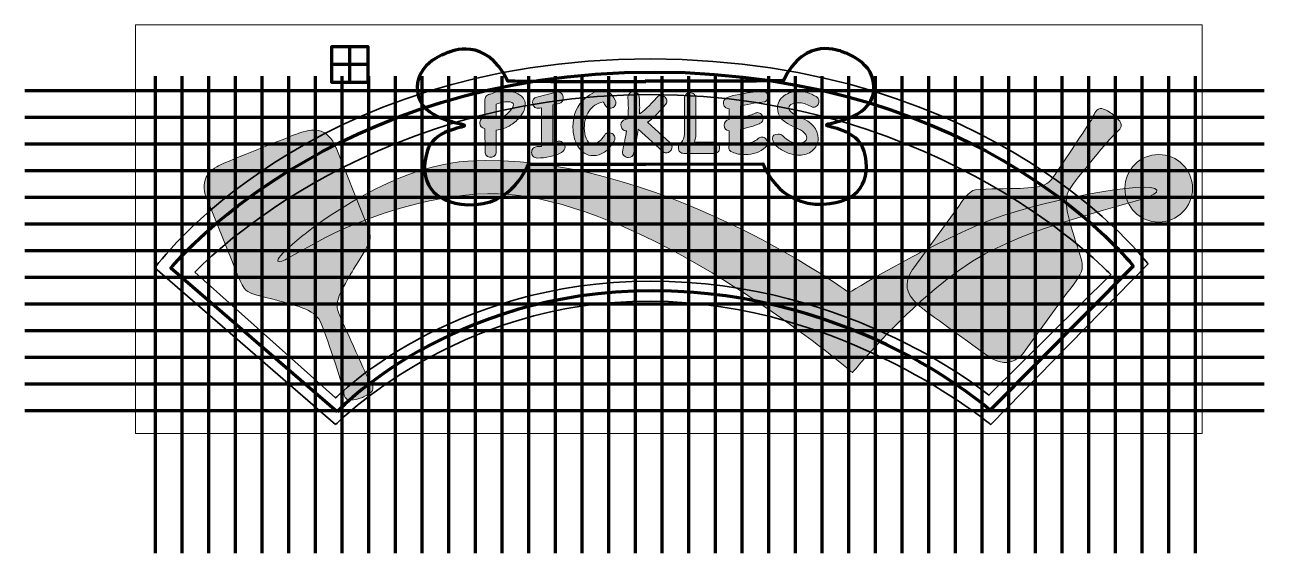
# Model space of a CAD drawing. Header units: inches. Extents: x -6.2 to 63.5, y -6.7 to 23.
import ezdxf

# ---------------------------------------------------------------- set-up
doc = ezdxf.new("R2010")
doc.units = ezdxf.units.IN
doc.header["$MEASUREMENT"] = 0
doc.layers.add('Layer 1', color=7, linetype='Continuous')

# ---------------------------------------------------------------- blocks, each defined once
blk = doc.blocks.new('block 2')
at = {"layer": 'Layer 1', "color": 7, "lineweight": 211, "true_color": 0xffffff}
for points in [[(1.104, 20.106), (1.104, -6.734)], [(2.604, 20.106), (2.604, -6.734)], [(4.104, 20.106), (4.104, -6.734)], [(5.604, 20.106), (5.604, -6.734)], [(7.104, 20.106), (7.104, -6.734)], [(8.604, 20.106), (8.604, -6.734)], [(10.104, 20.106), (10.104, -6.734)], [(11.604, 20.106), (11.604, -6.734)], [(13.104, 20.106), (13.104, -6.734)], [(14.604, 20.106), (14.604, -6.734)], [(16.104, 20.106), (16.104, -6.734)], [(17.604, 20.106), (17.604, -6.734)], [(19.104, 20.106), (19.104, -6.734)], [(20.604, 20.106), (20.604, -6.734)], [(22.104, 20.106), (22.104, -6.734)], [(23.604, 20.106), (23.604, -6.734)], [(25.104, 20.106), (25.104, -6.734)], [(26.604, 20.106), (26.604, -6.734)], [(28.104, 20.106), (28.104, -6.734)], [(29.604, 20.106), (29.604, -6.734)], [(31.104, 20.106), (31.104, -6.734)], [(32.604, 20.106), (32.604, -6.734)], [(34.104, 20.106), (34.104, -6.734)], [(35.604, 20.106), (35.604, -6.734)], [(37.104, 20.106), (37.104, -6.734)], [(38.604, 20.106), (38.604, -6.734)], [(40.104, 20.106), (40.104, -6.734)], [(41.604, 20.106), (41.604, -6.734)], [(43.104, 20.106), (43.104, -6.734)], [(44.604, 20.106), (44.604, -6.734)], [(46.104, 20.106), (46.104, -6.734)], [(47.604, 20.106), (47.604, -6.734)], [(49.104, 20.106), (49.104, -6.734)], [(50.604, 20.106), (50.604, -6.734)], [(52.104, 20.106), (52.104, -6.734)], [(53.604, 20.106), (53.604, -6.734)], [(55.104, 20.106), (55.104, -6.734)], [(56.604, 20.106), (56.604, -6.734)], [(58.104, 20.106), (58.104, -6.734)], [(59.604, 20.106), (59.604, -6.734)], [(-6.237, 19.303), (63.484, 19.303)], [(-6.237, 17.803), (63.484, 17.803)], [(-6.237, 16.303), (63.484, 16.303)], [(-6.237, 14.803), (63.484, 14.803)], [(-6.237, 13.303), (63.484, 13.303)], [(-6.237, 11.803), (63.484, 11.803)], [(-6.237, 10.303), (63.484, 10.303)], [(-6.237, 8.803), (63.484, 8.803)], [(-6.237, 7.303), (63.484, 7.303)], [(-6.237, 5.803), (63.484, 5.803)], [(-6.237, 4.303), (63.484, 4.303)], [(-6.237, 2.803), (63.484, 2.803)], [(-6.237, 1.303), (63.484, 1.303)]]:
    blk.add_lwpolyline(points, dxfattribs=at)
at = {"layer": 'Layer 1', "lineweight": 0}
blk.add_open_spline([(1.972, 9.3), (1.972, 9.3), (11.33, 1.217), (11.33, 1.217), (11.33, 1.217), (17.66, 8.036), (29.08, 8.036), (40.58, 8.036), (48.063, 1.319), (48.063, 1.319), (48.063, 1.319), (56.122, 9.422), (56.122, 9.422), (56.122, 9.422), (47.75, 20.3), (29.198, 20.341), (29.165, 20.341), (29.131, 20.341), (29.098, 20.341), (10.797, 20.341), (1.972, 9.3), (1.972, 9.3)], degree=3, knots=[0, 0, 0, 0, 1, 1, 1, 2, 2, 2, 3, 3, 3, 4, 4, 4, 5, 5, 5, 6, 6, 6, 7, 7, 7, 7], dxfattribs=at)
blk = doc.blocks.new('block 4')
at = {"layer": 'Layer 1', "lineweight": 0}
blk.add_lwpolyline([(0, 0), (60, 0), (60, 23), (0, 23), (0, 0)], dxfattribs=at)
at = {"layer": 'Layer 1', "color": 7, "lineweight": 211, "true_color": 0xffffff}
blk.add_open_spline([(11.33, 1.217), (11.33, 1.217), (17.66, 8.036), (29.08, 8.036), (40.58, 8.036), (48.063, 1.319), (48.063, 1.319), (48.063, 1.319), (56.122, 9.422), (56.122, 9.422), (56.122, 9.422), (47.75, 20.3), (29.198, 20.341), (10.83, 20.381), (1.972, 9.3), (1.972, 9.3), (1.972, 9.3), (11.33, 1.217), (11.33, 1.217)], degree=3, knots=[0, 0, 0, 0, 1, 1, 1, 2, 2, 2, 3, 3, 3, 4, 4, 4, 5, 5, 5, 6, 6, 6, 6], dxfattribs=at)
blk = doc.blocks.new('block 3')
at = {"layer": 'Layer 1'}
blk.add_blockref('block 4', (0, 0), dxfattribs=at)
blk = doc.blocks.new('block 5')
at = {"layer": 'Layer 1', "true_color": 0x95d500}
h = blk.add_hatch(color=62, dxfattribs=at)
h.dxf.hatch_style = 2
edge = h.paths.add_edge_path()
edge.add_spline(control_points=[(38.278, 18.961), (37.948, 19.157), (37.617, 19.256), (37.283, 19.256), (36.983, 19.256), (36.718, 19.176), (36.489, 19.017), (36.23, 18.835), (36.1, 18.602), (36.1, 18.317), (36.1, 17.857), (36.439, 17.491), (37.117, 17.217), (37.542, 17.043), (37.756, 16.852), (37.756, 16.645), (37.756, 16.541), (37.698, 16.459), (37.583, 16.4), (37.494, 16.356), (37.392, 16.333), (37.278, 16.333), (36.959, 16.333), (36.668, 16.474), (36.406, 16.756), (36.35, 16.815), (36.263, 16.845), (36.144, 16.845), (35.933, 16.845), (35.828, 16.763), (35.828, 16.6), (35.828, 16.541), (35.846, 16.474), (35.883, 16.4), (35.961, 16.245), (36.113, 16.098), (36.339, 15.961), (36.531, 15.846), (36.728, 15.763), (36.928, 15.711), (37.057, 15.678), (37.189, 15.661), (37.322, 15.661), (37.615, 15.661), (37.861, 15.745), (38.061, 15.911), (38.28, 16.089), (38.389, 16.32), (38.389, 16.606), (38.389, 17.124), (38.046, 17.524), (37.361, 17.806), (36.954, 17.972), (36.75, 18.145), (36.75, 18.322), (36.75, 18.422), (36.815, 18.5), (36.944, 18.556), (37.041, 18.593), (37.148, 18.611), (37.267, 18.611), (37.504, 18.611), (37.733, 18.546), (37.955, 18.417), (38.011, 18.383), (38.067, 18.367), (38.122, 18.367), (38.211, 18.367), (38.286, 18.4), (38.347, 18.467), (38.408, 18.533), (38.439, 18.611), (38.439, 18.7), (38.439, 18.811), (38.385, 18.898), (38.278, 18.961)], knot_values=[0, 0, 0, 0, 0.013889, 0.013889, 0.013889, 0.027778, 0.027778, 0.027778, 0.041667, 0.041667, 0.041667, 0.055556, 0.055556, 0.055556, 0.069444, 0.069444, 0.069444, 0.083333, 0.083333, 0.083333, 0.097222, 0.097222, 0.097222, 0.111111, 0.111111, 0.111111, 0.125, 0.125, 0.125, 0.138889, 0.138889, 0.138889, 0.152778, 0.152778, 0.152778, 0.166667, 0.166667, 0.166667, 0.180556, 0.180556, 0.180556, 0.194444, 0.194444, 0.194444, 0.208333, 0.208333, 0.208333, 0.222222, 0.222222, 0.222222, 0.236111, 0.236111, 0.236111, 0.25, 0.25, 0.25, 0.263889, 0.263889, 0.263889, 0.277778, 0.277778, 0.277778, 0.291667, 0.291667, 0.291667, 0.305556, 0.305556, 0.305556, 0.319444, 0.319444, 0.319444, 0.333333, 0.333333, 0.333333, 0.347222, 0.347222, 0.347222, 0.347222], degree=3, periodic=0)
edge.add_line((38.278, 18.961), (38.278, 18.961))
edge = h.paths.add_edge_path()
edge.add_spline(control_points=[(35.469, 19.192), (35.408, 19.249), (35.328, 19.276), (35.228, 19.272), (35.039, 19.265), (34.714, 19.219), (34.253, 19.133), (33.792, 19.048), (33.559, 19.006), (33.556, 19.006), (33.226, 18.913), (33.061, 18.781), (33.061, 18.611), (33.061, 18.519), (33.091, 18.44), (33.15, 18.375), (33.209, 18.31), (33.285, 18.278), (33.378, 18.278), (33.378, 18.278), (33.378, 17.661), (33.378, 17.661), (33.196, 17.639), (33.105, 17.533), (33.105, 17.345), (33.105, 17.159), (33.196, 17.054), (33.378, 17.028), (33.378, 17.028), (33.378, 16.206), (33.378, 16.206), (33.367, 16.176), (33.361, 16.145), (33.361, 16.111), (33.361, 15.978), (33.43, 15.883), (33.567, 15.828), (33.792, 15.739), (34.031, 15.695), (34.283, 15.695), (34.735, 15.695), (35.12, 15.835), (35.439, 16.117), (35.513, 16.183), (35.55, 16.261), (35.55, 16.35), (35.55, 16.435), (35.517, 16.512), (35.453, 16.581), (35.388, 16.649), (35.313, 16.683), (35.228, 16.683), (35.154, 16.683), (35.083, 16.654), (35.017, 16.595), (34.82, 16.42), (34.574, 16.333), (34.278, 16.333), (34.189, 16.333), (34.102, 16.341), (34.017, 16.356), (34.017, 16.356), (34.017, 17.122), (34.017, 17.122), (34.609, 17.252), (34.981, 17.363), (35.133, 17.456), (35.241, 17.519), (35.294, 17.607), (35.294, 17.722), (35.294, 17.811), (35.264, 17.889), (35.203, 17.956), (35.142, 18.022), (35.067, 18.056), (34.978, 18.056), (34.918, 18.056), (34.863, 18.041), (34.811, 18.011), (34.726, 17.959), (34.461, 17.881), (34.017, 17.778), (34.017, 17.778), (34.017, 18.439), (34.017, 18.439), (34.617, 18.561), (35.028, 18.628), (35.25, 18.639), (35.457, 18.65), (35.561, 18.756), (35.561, 18.956), (35.561, 19.056), (35.531, 19.134), (35.469, 19.192)], knot_values=[0, 0, 0, 0, 0.013889, 0.013889, 0.013889, 0.027778, 0.027778, 0.027778, 0.041667, 0.041667, 0.041667, 0.055556, 0.055556, 0.055556, 0.069444, 0.069444, 0.069444, 0.083333, 0.083333, 0.083333, 0.097222, 0.097222, 0.097222, 0.111111, 0.111111, 0.111111, 0.125, 0.125, 0.125, 0.138889, 0.138889, 0.138889, 0.152778, 0.152778, 0.152778, 0.166667, 0.166667, 0.166667, 0.180556, 0.180556, 0.180556, 0.194444, 0.194444, 0.194444, 0.208333, 0.208333, 0.208333, 0.222222, 0.222222, 0.222222, 0.236111, 0.236111, 0.236111, 0.25, 0.25, 0.25, 0.263889, 0.263889, 0.263889, 0.277778, 0.277778, 0.277778, 0.291667, 0.291667, 0.291667, 0.305556, 0.305556, 0.305556, 0.319444, 0.319444, 0.319444, 0.333333, 0.333333, 0.333333, 0.347222, 0.347222, 0.347222, 0.361111, 0.361111, 0.361111, 0.375, 0.375, 0.375, 0.388889, 0.388889, 0.388889, 0.402778, 0.402778, 0.402778, 0.416667, 0.416667, 0.416667, 0.430556, 0.430556, 0.430556, 0.430556], degree=3, periodic=0)
edge.add_line((35.469, 19.192), (35.469, 19.192))
edge = h.paths.add_edge_path()
edge.add_spline(control_points=[(32.761, 16.308), (32.702, 16.37), (32.626, 16.4), (32.533, 16.4), (32.533, 16.4), (31.428, 16.4), (31.428, 16.4), (31.483, 16.545), (31.511, 16.693), (31.511, 16.845), (31.511, 16.845), (31.511, 18.867), (31.511, 18.867), (31.511, 18.959), (31.481, 19.035), (31.419, 19.095), (31.358, 19.154), (31.281, 19.183), (31.189, 19.183), (31.096, 19.183), (31.02, 19.154), (30.961, 19.095), (30.902, 19.035), (30.872, 18.959), (30.872, 18.867), (30.872, 18.867), (30.872, 16.845), (30.872, 16.845), (30.872, 16.663), (30.802, 16.496), (30.661, 16.345), (30.572, 16.285), (30.528, 16.196), (30.528, 16.078), (30.528, 15.985), (30.557, 15.909), (30.617, 15.85), (30.676, 15.791), (30.752, 15.761), (30.844, 15.761), (30.844, 15.761), (32.533, 15.761), (32.533, 15.761), (32.626, 15.761), (32.702, 15.791), (32.761, 15.85), (32.82, 15.909), (32.85, 15.985), (32.85, 16.078), (32.85, 16.17), (32.82, 16.247), (32.761, 16.308)], knot_values=[0, 0, 0, 0, 0.013889, 0.013889, 0.013889, 0.027778, 0.027778, 0.027778, 0.041667, 0.041667, 0.041667, 0.055556, 0.055556, 0.055556, 0.069444, 0.069444, 0.069444, 0.083333, 0.083333, 0.083333, 0.097222, 0.097222, 0.097222, 0.111111, 0.111111, 0.111111, 0.125, 0.125, 0.125, 0.138889, 0.138889, 0.138889, 0.152778, 0.152778, 0.152778, 0.166667, 0.166667, 0.166667, 0.180556, 0.180556, 0.180556, 0.194444, 0.194444, 0.194444, 0.208333, 0.208333, 0.208333, 0.222222, 0.222222, 0.222222, 0.236111, 0.236111, 0.236111, 0.236111], degree=3, periodic=0)
edge.add_line((32.761, 16.308), (32.761, 16.308))
edge = h.paths.add_edge_path()
edge.add_spline(control_points=[(30.061, 16.361), (30.061, 16.361), (28.789, 17.511), (28.789, 17.511), (29.037, 17.681), (29.372, 18.007), (29.794, 18.489), (29.854, 18.556), (29.883, 18.626), (29.883, 18.7), (29.883, 18.785), (29.849, 18.86), (29.781, 18.925), (29.712, 18.99), (29.635, 19.022), (29.55, 19.022), (29.461, 19.022), (29.383, 18.985), (29.317, 18.911), (28.898, 18.433), (28.574, 18.126), (28.344, 17.989), (28.359, 18.307), (28.354, 18.624), (28.328, 18.939), (28.313, 19.135), (28.209, 19.233), (28.017, 19.233), (27.913, 19.233), (27.831, 19.2), (27.772, 19.133), (27.713, 19.067), (27.687, 18.983), (27.694, 18.883), (27.724, 18.52), (27.722, 18.128), (27.689, 17.706), (27.622, 17.687), (27.572, 17.674), (27.539, 17.667), (27.38, 17.626), (27.3, 17.526), (27.3, 17.367), (27.3, 17.274), (27.329, 17.195), (27.386, 17.131), (27.444, 17.066), (27.519, 17.033), (27.611, 17.033), (27.559, 16.696), (27.489, 16.326), (27.4, 15.922), (27.393, 15.889), (27.389, 15.863), (27.389, 15.845), (27.389, 15.756), (27.421, 15.682), (27.486, 15.622), (27.551, 15.563), (27.628, 15.533), (27.717, 15.533), (27.883, 15.533), (27.985, 15.619), (28.022, 15.789), (28.133, 16.3), (28.215, 16.745), (28.267, 17.122), (28.267, 17.122), (29.628, 15.883), (29.628, 15.883), (29.694, 15.824), (29.767, 15.795), (29.844, 15.795), (29.93, 15.795), (30.006, 15.829), (30.072, 15.897), (30.139, 15.966), (30.172, 16.043), (30.172, 16.128), (30.172, 16.217), (30.135, 16.295), (30.061, 16.361)], knot_values=[0, 0, 0, 0, 0.013889, 0.013889, 0.013889, 0.027778, 0.027778, 0.027778, 0.041667, 0.041667, 0.041667, 0.055556, 0.055556, 0.055556, 0.069444, 0.069444, 0.069444, 0.083333, 0.083333, 0.083333, 0.097222, 0.097222, 0.097222, 0.111111, 0.111111, 0.111111, 0.125, 0.125, 0.125, 0.138889, 0.138889, 0.138889, 0.152778, 0.152778, 0.152778, 0.166667, 0.166667, 0.166667, 0.180556, 0.180556, 0.180556, 0.194444, 0.194444, 0.194444, 0.208333, 0.208333, 0.208333, 0.222222, 0.222222, 0.222222, 0.236111, 0.236111, 0.236111, 0.25, 0.25, 0.25, 0.263889, 0.263889, 0.263889, 0.277778, 0.277778, 0.277778, 0.291667, 0.291667, 0.291667, 0.305556, 0.305556, 0.305556, 0.319444, 0.319444, 0.319444, 0.333333, 0.333333, 0.333333, 0.347222, 0.347222, 0.347222, 0.361111, 0.361111, 0.361111, 0.375, 0.375, 0.375, 0.375], degree=3, periodic=0)
edge.add_line((30.061, 16.361), (30.061, 16.361))
edge = h.paths.add_edge_path()
edge.add_spline(control_points=[(26.978, 18.767), (26.796, 19.13), (26.569, 19.311), (26.294, 19.311), (25.983, 19.311), (25.65, 19.163), (25.294, 18.867), (24.824, 18.474), (24.593, 17.93), (24.6, 17.233), (24.604, 16.826), (24.693, 16.474), (24.867, 16.178), (25.078, 15.819), (25.372, 15.639), (25.75, 15.639), (26.194, 15.639), (26.581, 15.907), (26.911, 16.445), (26.944, 16.5), (26.961, 16.557), (26.961, 16.617), (26.961, 16.706), (26.928, 16.781), (26.861, 16.842), (26.794, 16.903), (26.717, 16.933), (26.628, 16.933), (26.517, 16.933), (26.43, 16.881), (26.367, 16.778), (26.178, 16.47), (25.963, 16.306), (25.722, 16.283), (25.556, 16.269), (25.428, 16.381), (25.339, 16.622), (25.272, 16.796), (25.239, 16.983), (25.239, 17.183), (25.239, 17.546), (25.324, 17.861), (25.494, 18.128), (25.687, 18.424), (25.954, 18.6), (26.294, 18.656), (26.331, 18.619), (26.37, 18.559), (26.411, 18.478), (26.47, 18.359), (26.561, 18.3), (26.683, 18.3), (26.769, 18.3), (26.845, 18.331), (26.914, 18.392), (26.982, 18.453), (27.017, 18.526), (27.017, 18.611), (27.017, 18.663), (27.004, 18.715), (26.978, 18.767)], knot_values=[0, 0, 0, 0, 0.013889, 0.013889, 0.013889, 0.027778, 0.027778, 0.027778, 0.041667, 0.041667, 0.041667, 0.055556, 0.055556, 0.055556, 0.069444, 0.069444, 0.069444, 0.083333, 0.083333, 0.083333, 0.097222, 0.097222, 0.097222, 0.111111, 0.111111, 0.111111, 0.125, 0.125, 0.125, 0.138889, 0.138889, 0.138889, 0.152778, 0.152778, 0.152778, 0.166667, 0.166667, 0.166667, 0.180556, 0.180556, 0.180556, 0.194444, 0.194444, 0.194444, 0.208333, 0.208333, 0.208333, 0.222222, 0.222222, 0.222222, 0.236111, 0.236111, 0.236111, 0.25, 0.25, 0.25, 0.263889, 0.263889, 0.263889, 0.277778, 0.277778, 0.277778, 0.277778], degree=3, periodic=0)
edge.add_line((26.978, 18.767), (26.978, 18.767))
edge = h.paths.add_edge_path()
edge.add_spline(control_points=[(24.053, 16.356), (23.984, 16.422), (23.907, 16.456), (23.822, 16.456), (23.737, 16.456), (23.661, 16.419), (23.594, 16.345), (23.576, 16.322), (23.531, 16.3), (23.461, 16.278), (23.461, 16.278), (23.461, 18.5), (23.461, 18.5), (23.461, 18.5), (23.817, 18.578), (23.817, 18.578), (23.976, 18.611), (24.056, 18.709), (24.056, 18.872), (24.056, 18.965), (24.027, 19.046), (23.969, 19.117), (23.912, 19.187), (23.837, 19.222), (23.745, 19.222), (23.715, 19.222), (23.685, 19.219), (23.656, 19.211), (23.656, 19.211), (22.567, 18.928), (22.567, 18.928), (22.407, 18.887), (22.328, 18.787), (22.328, 18.628), (22.328, 18.539), (22.356, 18.462), (22.414, 18.397), (22.471, 18.332), (22.545, 18.3), (22.633, 18.3), (22.667, 18.3), (22.698, 18.304), (22.728, 18.311), (22.728, 18.311), (22.822, 18.333), (22.822, 18.333), (22.822, 18.333), (22.822, 16.145), (22.822, 16.145), (22.822, 16.145), (22.594, 16.145), (22.594, 16.145), (22.502, 16.145), (22.425, 16.114), (22.364, 16.053), (22.303, 15.992), (22.272, 15.915), (22.272, 15.822), (22.272, 15.73), (22.303, 15.653), (22.364, 15.592), (22.425, 15.531), (22.502, 15.5), (22.594, 15.5), (22.82, 15.5), (23.067, 15.53), (23.333, 15.589), (23.881, 15.711), (24.156, 15.891), (24.156, 16.128), (24.156, 16.213), (24.121, 16.289), (24.053, 16.356)], knot_values=[0, 0, 0, 0, 0.013889, 0.013889, 0.013889, 0.027778, 0.027778, 0.027778, 0.041667, 0.041667, 0.041667, 0.055556, 0.055556, 0.055556, 0.069444, 0.069444, 0.069444, 0.083333, 0.083333, 0.083333, 0.097222, 0.097222, 0.097222, 0.111111, 0.111111, 0.111111, 0.125, 0.125, 0.125, 0.138889, 0.138889, 0.138889, 0.152778, 0.152778, 0.152778, 0.166667, 0.166667, 0.166667, 0.180556, 0.180556, 0.180556, 0.194444, 0.194444, 0.194444, 0.208333, 0.208333, 0.208333, 0.222222, 0.222222, 0.222222, 0.236111, 0.236111, 0.236111, 0.25, 0.25, 0.25, 0.263889, 0.263889, 0.263889, 0.277778, 0.277778, 0.277778, 0.291667, 0.291667, 0.291667, 0.305556, 0.305556, 0.305556, 0.319444, 0.319444, 0.319444, 0.333333, 0.333333, 0.333333, 0.333333], degree=3, periodic=0)
edge.add_line((24.053, 16.356), (24.053, 16.356))
edge = h.paths.add_edge_path()
edge.add_spline(control_points=[(21.15, 18.256), (20.946, 17.959), (20.659, 17.783), (20.289, 17.728), (20.289, 17.728), (20.289, 18.539), (20.289, 18.539), (20.5, 18.628), (20.713, 18.672), (20.928, 18.672), (21.143, 18.672), (21.25, 18.613), (21.25, 18.495), (21.25, 18.431), (21.217, 18.352), (21.15, 18.256)], knot_values=[0, 0, 0, 0, 0.013889, 0.013889, 0.013889, 0.027778, 0.027778, 0.027778, 0.041667, 0.041667, 0.041667, 0.055556, 0.055556, 0.055556, 0.069444, 0.069444, 0.069444, 0.069444], degree=3, periodic=0)
edge.add_line((21.15, 18.256), (21.15, 18.256))
edge = h.paths.add_edge_path()
edge.add_spline(control_points=[(21.506, 19.111), (21.295, 19.219), (21.045, 19.272), (20.756, 19.272), (20.467, 19.272), (20.204, 19.213), (19.967, 19.095), (19.874, 19.098), (19.798, 19.07), (19.739, 19.008), (19.68, 18.947), (19.65, 18.87), (19.65, 18.778), (19.65, 18.778), (19.65, 17.789), (19.65, 17.789), (19.565, 17.781), (19.495, 17.745), (19.442, 17.681), (19.388, 17.616), (19.361, 17.541), (19.361, 17.456), (19.361, 17.304), (19.457, 17.198), (19.65, 17.139), (19.65, 17.139), (19.656, 15.867), (19.656, 15.867), (19.656, 15.774), (19.685, 15.697), (19.745, 15.636), (19.804, 15.575), (19.88, 15.545), (19.972, 15.545), (20.065, 15.545), (20.141, 15.575), (20.2, 15.636), (20.259, 15.697), (20.289, 15.774), (20.289, 15.867), (20.289, 15.867), (20.289, 17.078), (20.289, 17.078), (20.574, 17.107), (20.846, 17.202), (21.106, 17.361), (21.32, 17.491), (21.502, 17.654), (21.65, 17.85), (21.824, 18.076), (21.911, 18.298), (21.911, 18.517), (21.911, 18.776), (21.776, 18.974), (21.506, 19.111)], knot_values=[0, 0, 0, 0, 0.013889, 0.013889, 0.013889, 0.027778, 0.027778, 0.027778, 0.041667, 0.041667, 0.041667, 0.055556, 0.055556, 0.055556, 0.069444, 0.069444, 0.069444, 0.083333, 0.083333, 0.083333, 0.097222, 0.097222, 0.097222, 0.111111, 0.111111, 0.111111, 0.125, 0.125, 0.125, 0.138889, 0.138889, 0.138889, 0.152778, 0.152778, 0.152778, 0.166667, 0.166667, 0.166667, 0.180556, 0.180556, 0.180556, 0.194444, 0.194444, 0.194444, 0.208333, 0.208333, 0.208333, 0.222222, 0.222222, 0.222222, 0.236111, 0.236111, 0.236111, 0.25, 0.25, 0.25, 0.25], degree=3, periodic=0)
edge.add_line((21.506, 19.111), (21.506, 19.111))
at = {"layer": 'Layer 1', "true_color": 0xcd9700}
h = blk.add_hatch(color=42, dxfattribs=at)
h.dxf.hatch_style = 2
edge = h.paths.add_edge_path()
edge.add_spline(control_points=[(43.406, 8.157), (43.303, 8.747), (43.772, 9.32), (43.772, 9.32), (43.772, 9.32), (46.363, 12.875), (46.363, 12.875), (46.363, 12.875), (46.848, 13.672), (47.246, 13.716), (47.865, 13.786), (49.269, 13.779), (49.269, 13.779), (49.269, 13.779), (50.125, 13.8), (50.588, 13.859), (50.967, 13.907), (51.322, 14.018), (51.586, 14.382), (51.755, 14.615), (53.693, 17.512), (53.802, 17.704), (53.892, 17.862), (53.974, 18.247), (54.253, 18.291), (54.472, 18.326), (54.908, 18.001), (54.908, 18.001), (54.908, 18.001), (55.443, 17.602), (55.443, 17.377), (55.443, 17.105), (55.217, 16.998), (55.067, 16.859), (54.963, 16.763), (52.854, 14.289), (52.514, 13.72), (52.326, 13.403), (52.318, 12.991), (52.405, 12.514), (52.514, 11.916), (52.751, 11.255), (52.811, 11.032), (52.858, 10.861), (53.101, 10.105), (53.101, 10.105), (53.101, 10.105), (53.28, 9.638), (53.25, 9.255), (53.227, 8.95), (52.426, 7.95), (52.426, 7.95), (52.426, 7.95), (50.04, 4.666), (50.04, 4.666), (50.04, 4.666), (49.665, 4.048), (49.041, 4.006), (48.463, 3.968), (48.162, 4.25), (47.947, 4.363), (47.847, 4.415), (44.461, 6.889), (44.348, 6.971), (44.235, 7.054), (43.757, 7.45), (43.576, 7.742), (43.473, 7.908), (43.406, 8.157), (43.406, 8.157)], knot_values=[0, 0, 0, 0, 0.013889, 0.013889, 0.013889, 0.027778, 0.027778, 0.027778, 0.041667, 0.041667, 0.041667, 0.055556, 0.055556, 0.055556, 0.069444, 0.069444, 0.069444, 0.083333, 0.083333, 0.083333, 0.097222, 0.097222, 0.097222, 0.111111, 0.111111, 0.111111, 0.125, 0.125, 0.125, 0.138889, 0.138889, 0.138889, 0.152778, 0.152778, 0.152778, 0.166667, 0.166667, 0.166667, 0.180556, 0.180556, 0.180556, 0.194444, 0.194444, 0.194444, 0.208333, 0.208333, 0.208333, 0.222222, 0.222222, 0.222222, 0.236111, 0.236111, 0.236111, 0.25, 0.25, 0.25, 0.263889, 0.263889, 0.263889, 0.277778, 0.277778, 0.277778, 0.291667, 0.291667, 0.291667, 0.305556, 0.305556, 0.305556, 0.319444, 0.319444, 0.319444, 0.319444], degree=3, periodic=0)
edge.add_line((43.406, 8.157), (43.406, 8.157))
h = blk.add_hatch(color=42, dxfattribs=at)
h.dxf.hatch_style = 2
edge = h.paths.add_edge_path()
edge.add_spline(control_points=[(10.481, 16.999), (11.035, 16.774), (11.272, 16.072), (11.272, 16.072), (11.272, 16.072), (12.914, 11.992), (12.914, 11.992), (12.914, 11.992), (13.333, 11.157), (13.16, 10.797), (12.891, 10.235), (12.141, 9.048), (12.141, 9.048), (12.141, 9.048), (11.705, 8.311), (11.51, 7.887), (11.35, 7.54), (11.256, 7.18), (11.425, 6.763), (11.532, 6.496), (12.963, 3.318), (13.068, 3.123), (13.154, 2.964), (13.437, 2.69), (13.326, 2.43), (13.24, 2.226), (12.733, 2.028), (12.733, 2.028), (12.733, 2.028), (12.111, 1.786), (11.92, 1.905), (11.69, 2.049), (11.719, 2.298), (11.681, 2.498), (11.654, 2.637), (10.674, 5.737), (10.371, 6.327), (10.203, 6.655), (9.858, 6.879), (9.407, 7.059), (8.842, 7.283), (8.156, 7.432), (7.935, 7.499), (7.764, 7.551), (6.994, 7.745), (6.994, 7.745), (6.994, 7.745), (6.503, 7.841), (6.194, 8.069), (5.949, 8.25), (5.525, 9.459), (5.525, 9.459), (5.525, 9.459), (4.004, 13.223), (4.004, 13.223), (4.004, 13.223), (3.679, 13.869), (3.974, 14.419), (4.248, 14.93), (4.647, 15.036), (4.856, 15.159), (4.953, 15.215), (8.846, 16.776), (8.976, 16.828), (9.105, 16.881), (9.695, 17.076), (10.038, 17.075), (10.234, 17.074), (10.481, 16.999), (10.481, 16.999)], knot_values=[0, 0, 0, 0, 0.013889, 0.013889, 0.013889, 0.027778, 0.027778, 0.027778, 0.041667, 0.041667, 0.041667, 0.055556, 0.055556, 0.055556, 0.069444, 0.069444, 0.069444, 0.083333, 0.083333, 0.083333, 0.097222, 0.097222, 0.097222, 0.111111, 0.111111, 0.111111, 0.125, 0.125, 0.125, 0.138889, 0.138889, 0.138889, 0.152778, 0.152778, 0.152778, 0.166667, 0.166667, 0.166667, 0.180556, 0.180556, 0.180556, 0.194444, 0.194444, 0.194444, 0.208333, 0.208333, 0.208333, 0.222222, 0.222222, 0.222222, 0.236111, 0.236111, 0.236111, 0.25, 0.25, 0.25, 0.263889, 0.263889, 0.263889, 0.277778, 0.277778, 0.277778, 0.291667, 0.291667, 0.291667, 0.305556, 0.305556, 0.305556, 0.319444, 0.319444, 0.319444, 0.319444], degree=3, periodic=0)
edge.add_line((10.481, 16.999), (10.481, 16.999))
at = {"layer": 'Layer 1', "true_color": 0xdfe3eb}
h = blk.add_hatch(color=254, dxfattribs=at)
h.dxf.hatch_style = 2
edge = h.paths.add_edge_path()
edge.add_spline(control_points=[(15.813, 12.928), (19.762, 13.898), (22.275, 13.581), (25.961, 12.228), (33.046, 9.628), (40.323, 3.429), (40.323, 3.429), (40.323, 3.429), (44.349, 8.401), (48.149, 10.301), (52.36, 12.407), (57.64, 13.101), (57.449, 13.701), (57.257, 14.301), (50.649, 13.101), (47.549, 11.801), (44.106, 10.357), (40.131, 7.928), (40.131, 7.928), (40.131, 7.928), (29.139, 15.946), (18.685, 15.328), (13.61, 15.028), (7.7, 10), (8, 9.7), (8.3, 9.4), (10.78, 11.692), (15.813, 12.928)], knot_values=[0, 0, 0, 0, 0.013889, 0.013889, 0.013889, 0.027778, 0.027778, 0.027778, 0.041667, 0.041667, 0.041667, 0.055556, 0.055556, 0.055556, 0.069444, 0.069444, 0.069444, 0.083333, 0.083333, 0.083333, 0.097222, 0.097222, 0.097222, 0.111111, 0.111111, 0.111111, 0.125, 0.125, 0.125, 0.125], degree=3, periodic=0)
edge.add_line((15.813, 12.928), (15.813, 12.928))
at = {"layer": 'Layer 1', "true_color": 0x95d500}
h = blk.add_hatch(color=62, dxfattribs=at)
h.dxf.hatch_style = 2
edge = h.paths.add_edge_path()
edge.add_spline(control_points=[(57.55, 11.898), (58.6, 11.898), (59.451, 12.75), (59.451, 13.8), (59.451, 14.85), (58.6, 15.701), (57.55, 15.701), (56.5, 15.701), (55.649, 14.85), (55.649, 13.8), (55.649, 12.75), (56.5, 11.898), (57.55, 11.898)], knot_values=[0, 0, 0, 0, 0.013889, 0.013889, 0.013889, 0.027778, 0.027778, 0.027778, 0.041667, 0.041667, 0.041667, 0.055556, 0.055556, 0.055556, 0.055556], degree=3, periodic=0)
edge.add_line((57.55, 11.898), (57.55, 11.898))
at = {"layer": 'Layer 1', "lineweight": 0}
for points, knots in [([(28.696, 19.793), (28.696, 19.793), (24.406, 19.793), (24.406, 19.793), (24.406, 19.793), (21.146, 19.807), (20.929, 19.834), (19.71, 22.414), (17.653, 21.462), (17.653, 21.462), (17.653, 21.462), (15.666, 20.924), (15.847, 19.248), (16.027, 17.571), (18.538, 17.495), (18.502, 17.332), (18.466, 17.168), (16.752, 17.132), (16.391, 15.863), (15.921, 14.213), (16.669, 12.975), (18.671, 12.877), (21.245, 12.751), (22.078, 15.153), (22.078, 15.153), (22.078, 15.153), (28.694, 15.151), (28.694, 15.151), (28.694, 15.151), (35.288, 15.181), (35.288, 15.181), (35.288, 15.181), (36.121, 12.779), (38.695, 12.904), (40.698, 13.002), (41.445, 14.241), (40.975, 15.89), (40.614, 17.16), (38.9, 17.196), (38.864, 17.359), (38.828, 17.523), (41.339, 17.599), (41.519, 19.275), (41.7, 20.952), (39.713, 21.489), (39.713, 21.489), (39.713, 21.489), (37.656, 22.442), (36.437, 19.862), (36.22, 19.835), (32.96, 19.821), (32.96, 19.821), (32.96, 19.821), (28.67, 19.821), (28.67, 19.821)], [0, 0, 0, 0, 1, 1, 1, 2, 2, 2, 3, 3, 3, 4, 4, 4, 5, 5, 5, 6, 6, 6, 7, 7, 7, 8, 8, 8, 9, 9, 9, 10, 10, 10, 11, 11, 11, 12, 12, 12, 13, 13, 13, 14, 14, 14, 15, 15, 15, 16, 16, 16, 17, 17, 17, 18, 18, 18, 18]), ([(21.506, 19.111), (21.295, 19.219), (21.045, 19.272), (20.756, 19.272), (20.467, 19.272), (20.204, 19.213), (19.967, 19.095), (19.874, 19.098), (19.798, 19.07), (19.739, 19.008), (19.68, 18.947), (19.65, 18.87), (19.65, 18.778), (19.65, 18.778), (19.65, 17.789), (19.65, 17.789), (19.565, 17.781), (19.495, 17.745), (19.442, 17.681), (19.388, 17.616), (19.361, 17.541), (19.361, 17.456), (19.361, 17.304), (19.457, 17.198), (19.65, 17.139), (19.65, 17.139), (19.656, 15.867), (19.656, 15.867), (19.656, 15.774), (19.685, 15.697), (19.745, 15.636), (19.804, 15.575), (19.88, 15.545), (19.972, 15.545), (20.065, 15.545), (20.141, 15.575), (20.2, 15.636), (20.259, 15.697), (20.289, 15.774), (20.289, 15.867), (20.289, 15.867), (20.289, 17.078), (20.289, 17.078), (20.574, 17.107), (20.846, 17.202), (21.106, 17.361), (21.32, 17.491), (21.502, 17.654), (21.65, 17.85), (21.824, 18.076), (21.911, 18.298), (21.911, 18.517), (21.911, 18.776), (21.776, 18.974), (21.506, 19.111)], [0, 0, 0, 0, 1, 1, 1, 2, 2, 2, 3, 3, 3, 4, 4, 4, 5, 5, 5, 6, 6, 6, 7, 7, 7, 8, 8, 8, 9, 9, 9, 10, 10, 10, 11, 11, 11, 12, 12, 12, 13, 13, 13, 14, 14, 14, 15, 15, 15, 16, 16, 16, 17, 17, 17, 18, 18, 18, 18]), ([(24.053, 16.356), (23.984, 16.422), (23.907, 16.456), (23.822, 16.456), (23.737, 16.456), (23.661, 16.419), (23.594, 16.345), (23.576, 16.322), (23.531, 16.3), (23.461, 16.278), (23.461, 16.278), (23.461, 18.5), (23.461, 18.5), (23.461, 18.5), (23.817, 18.578), (23.817, 18.578), (23.976, 18.611), (24.056, 18.709), (24.056, 18.872), (24.056, 18.965), (24.027, 19.046), (23.969, 19.117), (23.912, 19.187), (23.837, 19.222), (23.745, 19.222), (23.715, 19.222), (23.685, 19.219), (23.656, 19.211), (23.656, 19.211), (22.567, 18.928), (22.567, 18.928), (22.407, 18.887), (22.328, 18.787), (22.328, 18.628), (22.328, 18.539), (22.356, 18.462), (22.414, 18.397), (22.471, 18.332), (22.545, 18.3), (22.633, 18.3), (22.667, 18.3), (22.698, 18.304), (22.728, 18.311), (22.728, 18.311), (22.822, 18.333), (22.822, 18.333), (22.822, 18.333), (22.822, 16.145), (22.822, 16.145), (22.822, 16.145), (22.594, 16.145), (22.594, 16.145), (22.502, 16.145), (22.425, 16.114), (22.364, 16.053), (22.303, 15.992), (22.272, 15.915), (22.272, 15.822), (22.272, 15.73), (22.303, 15.653), (22.364, 15.592), (22.425, 15.531), (22.502, 15.5), (22.594, 15.5), (22.82, 15.5), (23.067, 15.53), (23.333, 15.589), (23.881, 15.711), (24.156, 15.891), (24.156, 16.128), (24.156, 16.213), (24.121, 16.289), (24.053, 16.356)], [0, 0, 0, 0, 1, 1, 1, 2, 2, 2, 3, 3, 3, 4, 4, 4, 5, 5, 5, 6, 6, 6, 7, 7, 7, 8, 8, 8, 9, 9, 9, 10, 10, 10, 11, 11, 11, 12, 12, 12, 13, 13, 13, 14, 14, 14, 15, 15, 15, 16, 16, 16, 17, 17, 17, 18, 18, 18, 19, 19, 19, 20, 20, 20, 21, 21, 21, 22, 22, 22, 23, 23, 23, 24, 24, 24, 24]), ([(26.978, 18.767), (26.796, 19.13), (26.569, 19.311), (26.294, 19.311), (25.983, 19.311), (25.65, 19.163), (25.294, 18.867), (24.824, 18.474), (24.593, 17.93), (24.6, 17.233), (24.604, 16.826), (24.693, 16.474), (24.867, 16.178), (25.078, 15.819), (25.372, 15.639), (25.75, 15.639), (26.194, 15.639), (26.581, 15.907), (26.911, 16.445), (26.944, 16.5), (26.961, 16.557), (26.961, 16.617), (26.961, 16.706), (26.928, 16.781), (26.861, 16.842), (26.794, 16.903), (26.717, 16.933), (26.628, 16.933), (26.517, 16.933), (26.43, 16.881), (26.367, 16.778), (26.178, 16.47), (25.963, 16.306), (25.722, 16.283), (25.556, 16.269), (25.428, 16.381), (25.339, 16.622), (25.272, 16.796), (25.239, 16.983), (25.239, 17.183), (25.239, 17.546), (25.324, 17.861), (25.494, 18.128), (25.687, 18.424), (25.954, 18.6), (26.294, 18.656), (26.331, 18.619), (26.37, 18.559), (26.411, 18.478), (26.47, 18.359), (26.561, 18.3), (26.683, 18.3), (26.769, 18.3), (26.845, 18.331), (26.914, 18.392), (26.982, 18.453), (27.017, 18.526), (27.017, 18.611), (27.017, 18.663), (27.004, 18.715), (26.978, 18.767)], [0, 0, 0, 0, 1, 1, 1, 2, 2, 2, 3, 3, 3, 4, 4, 4, 5, 5, 5, 6, 6, 6, 7, 7, 7, 8, 8, 8, 9, 9, 9, 10, 10, 10, 11, 11, 11, 12, 12, 12, 13, 13, 13, 14, 14, 14, 15, 15, 15, 16, 16, 16, 17, 17, 17, 18, 18, 18, 19, 19, 19, 20, 20, 20, 20]), ([(30.061, 16.361), (30.061, 16.361), (28.789, 17.511), (28.789, 17.511), (29.037, 17.681), (29.372, 18.007), (29.794, 18.489), (29.854, 18.556), (29.883, 18.626), (29.883, 18.7), (29.883, 18.785), (29.849, 18.86), (29.781, 18.925), (29.712, 18.99), (29.635, 19.022), (29.55, 19.022), (29.461, 19.022), (29.383, 18.985), (29.317, 18.911), (28.898, 18.433), (28.574, 18.126), (28.344, 17.989), (28.359, 18.307), (28.354, 18.624), (28.328, 18.939), (28.313, 19.135), (28.209, 19.233), (28.017, 19.233), (27.913, 19.233), (27.831, 19.2), (27.772, 19.133), (27.713, 19.067), (27.687, 18.983), (27.694, 18.883), (27.724, 18.52), (27.722, 18.128), (27.689, 17.706), (27.622, 17.687), (27.572, 17.674), (27.539, 17.667), (27.38, 17.626), (27.3, 17.526), (27.3, 17.367), (27.3, 17.274), (27.329, 17.195), (27.386, 17.131), (27.444, 17.066), (27.519, 17.033), (27.611, 17.033), (27.559, 16.696), (27.489, 16.326), (27.4, 15.922), (27.393, 15.889), (27.389, 15.863), (27.389, 15.845), (27.389, 15.756), (27.421, 15.682), (27.486, 15.622), (27.551, 15.563), (27.628, 15.533), (27.717, 15.533), (27.883, 15.533), (27.985, 15.619), (28.022, 15.789), (28.133, 16.3), (28.215, 16.745), (28.267, 17.122), (28.267, 17.122), (29.628, 15.883), (29.628, 15.883), (29.694, 15.824), (29.767, 15.795), (29.844, 15.795), (29.93, 15.795), (30.006, 15.829), (30.072, 15.897), (30.139, 15.966), (30.172, 16.043), (30.172, 16.128), (30.172, 16.217), (30.135, 16.295), (30.061, 16.361)], [0, 0, 0, 0, 1, 1, 1, 2, 2, 2, 3, 3, 3, 4, 4, 4, 5, 5, 5, 6, 6, 6, 7, 7, 7, 8, 8, 8, 9, 9, 9, 10, 10, 10, 11, 11, 11, 12, 12, 12, 13, 13, 13, 14, 14, 14, 15, 15, 15, 16, 16, 16, 17, 17, 17, 18, 18, 18, 19, 19, 19, 20, 20, 20, 21, 21, 21, 22, 22, 22, 23, 23, 23, 24, 24, 24, 25, 25, 25, 26, 26, 26, 27, 27, 27, 27]), ([(32.761, 16.308), (32.702, 16.37), (32.626, 16.4), (32.533, 16.4), (32.533, 16.4), (31.428, 16.4), (31.428, 16.4), (31.483, 16.545), (31.511, 16.693), (31.511, 16.845), (31.511, 16.845), (31.511, 18.867), (31.511, 18.867), (31.511, 18.959), (31.481, 19.035), (31.419, 19.095), (31.358, 19.154), (31.281, 19.183), (31.189, 19.183), (31.096, 19.183), (31.02, 19.154), (30.961, 19.095), (30.902, 19.035), (30.872, 18.959), (30.872, 18.867), (30.872, 18.867), (30.872, 16.845), (30.872, 16.845), (30.872, 16.663), (30.802, 16.496), (30.661, 16.345), (30.572, 16.285), (30.528, 16.196), (30.528, 16.078), (30.528, 15.985), (30.557, 15.909), (30.617, 15.85), (30.676, 15.791), (30.752, 15.761), (30.844, 15.761), (30.844, 15.761), (32.533, 15.761), (32.533, 15.761), (32.626, 15.761), (32.702, 15.791), (32.761, 15.85), (32.82, 15.909), (32.85, 15.985), (32.85, 16.078), (32.85, 16.17), (32.82, 16.247), (32.761, 16.308)], [0, 0, 0, 0, 1, 1, 1, 2, 2, 2, 3, 3, 3, 4, 4, 4, 5, 5, 5, 6, 6, 6, 7, 7, 7, 8, 8, 8, 9, 9, 9, 10, 10, 10, 11, 11, 11, 12, 12, 12, 13, 13, 13, 14, 14, 14, 15, 15, 15, 16, 16, 16, 17, 17, 17, 17]), ([(35.469, 19.192), (35.408, 19.249), (35.328, 19.276), (35.228, 19.272), (35.039, 19.265), (34.714, 19.219), (34.253, 19.133), (33.792, 19.048), (33.559, 19.006), (33.556, 19.006), (33.226, 18.913), (33.061, 18.781), (33.061, 18.611), (33.061, 18.519), (33.091, 18.44), (33.15, 18.375), (33.209, 18.31), (33.285, 18.278), (33.378, 18.278), (33.378, 18.278), (33.378, 17.661), (33.378, 17.661), (33.196, 17.639), (33.105, 17.533), (33.105, 17.345), (33.105, 17.159), (33.196, 17.054), (33.378, 17.028), (33.378, 17.028), (33.378, 16.206), (33.378, 16.206), (33.367, 16.176), (33.361, 16.145), (33.361, 16.111), (33.361, 15.978), (33.43, 15.883), (33.567, 15.828), (33.792, 15.739), (34.031, 15.695), (34.283, 15.695), (34.735, 15.695), (35.12, 15.835), (35.439, 16.117), (35.513, 16.183), (35.55, 16.261), (35.55, 16.35), (35.55, 16.435), (35.517, 16.512), (35.453, 16.581), (35.388, 16.649), (35.313, 16.683), (35.228, 16.683), (35.154, 16.683), (35.083, 16.654), (35.017, 16.595), (34.82, 16.42), (34.574, 16.333), (34.278, 16.333), (34.189, 16.333), (34.102, 16.341), (34.017, 16.356), (34.017, 16.356), (34.017, 17.122), (34.017, 17.122), (34.609, 17.252), (34.981, 17.363), (35.133, 17.456), (35.241, 17.519), (35.294, 17.607), (35.294, 17.722), (35.294, 17.811), (35.264, 17.889), (35.203, 17.956), (35.142, 18.022), (35.067, 18.056), (34.978, 18.056), (34.918, 18.056), (34.863, 18.041), (34.811, 18.011), (34.726, 17.959), (34.461, 17.881), (34.017, 17.778), (34.017, 17.778), (34.017, 18.439), (34.017, 18.439), (34.617, 18.561), (35.028, 18.628), (35.25, 18.639), (35.457, 18.65), (35.561, 18.756), (35.561, 18.956), (35.561, 19.056), (35.531, 19.134), (35.469, 19.192)], [0, 0, 0, 0, 1, 1, 1, 2, 2, 2, 3, 3, 3, 4, 4, 4, 5, 5, 5, 6, 6, 6, 7, 7, 7, 8, 8, 8, 9, 9, 9, 10, 10, 10, 11, 11, 11, 12, 12, 12, 13, 13, 13, 14, 14, 14, 15, 15, 15, 16, 16, 16, 17, 17, 17, 18, 18, 18, 19, 19, 19, 20, 20, 20, 21, 21, 21, 22, 22, 22, 23, 23, 23, 24, 24, 24, 25, 25, 25, 26, 26, 26, 27, 27, 27, 28, 28, 28, 29, 29, 29, 30, 30, 30, 31, 31, 31, 31]), ([(38.278, 18.961), (37.948, 19.157), (37.617, 19.256), (37.283, 19.256), (36.983, 19.256), (36.718, 19.176), (36.489, 19.017), (36.23, 18.835), (36.1, 18.602), (36.1, 18.317), (36.1, 17.857), (36.439, 17.491), (37.117, 17.217), (37.542, 17.043), (37.756, 16.852), (37.756, 16.645), (37.756, 16.541), (37.698, 16.459), (37.583, 16.4), (37.494, 16.356), (37.392, 16.333), (37.278, 16.333), (36.959, 16.333), (36.668, 16.474), (36.406, 16.756), (36.35, 16.815), (36.263, 16.845), (36.144, 16.845), (35.933, 16.845), (35.828, 16.763), (35.828, 16.6), (35.828, 16.541), (35.846, 16.474), (35.883, 16.4), (35.961, 16.245), (36.113, 16.098), (36.339, 15.961), (36.531, 15.846), (36.728, 15.763), (36.928, 15.711), (37.057, 15.678), (37.189, 15.661), (37.322, 15.661), (37.615, 15.661), (37.861, 15.745), (38.061, 15.911), (38.28, 16.089), (38.389, 16.32), (38.389, 16.606), (38.389, 17.124), (38.046, 17.524), (37.361, 17.806), (36.954, 17.972), (36.75, 18.145), (36.75, 18.322), (36.75, 18.422), (36.815, 18.5), (36.944, 18.556), (37.041, 18.593), (37.148, 18.611), (37.267, 18.611), (37.504, 18.611), (37.733, 18.546), (37.955, 18.417), (38.011, 18.383), (38.067, 18.367), (38.122, 18.367), (38.211, 18.367), (38.286, 18.4), (38.347, 18.467), (38.408, 18.533), (38.439, 18.611), (38.439, 18.7), (38.439, 18.811), (38.385, 18.898), (38.278, 18.961)], [0, 0, 0, 0, 1, 1, 1, 2, 2, 2, 3, 3, 3, 4, 4, 4, 5, 5, 5, 6, 6, 6, 7, 7, 7, 8, 8, 8, 9, 9, 9, 10, 10, 10, 11, 11, 11, 12, 12, 12, 13, 13, 13, 14, 14, 14, 15, 15, 15, 16, 16, 16, 17, 17, 17, 18, 18, 18, 19, 19, 19, 20, 20, 20, 21, 21, 21, 22, 22, 22, 23, 23, 23, 24, 24, 24, 25, 25, 25, 25]), ([(21.15, 18.256), (20.946, 17.959), (20.659, 17.783), (20.289, 17.728), (20.289, 17.728), (20.289, 18.539), (20.289, 18.539), (20.5, 18.628), (20.713, 18.672), (20.928, 18.672), (21.143, 18.672), (21.25, 18.613), (21.25, 18.495), (21.25, 18.431), (21.217, 18.352), (21.15, 18.256)], [0, 0, 0, 0, 1, 1, 1, 2, 2, 2, 3, 3, 3, 4, 4, 4, 5, 5, 5, 5]), ([(43.406, 8.157), (43.303, 8.747), (43.772, 9.32), (43.772, 9.32), (43.772, 9.32), (46.363, 12.875), (46.363, 12.875), (46.363, 12.875), (46.848, 13.672), (47.246, 13.716), (47.865, 13.786), (49.269, 13.779), (49.269, 13.779), (49.269, 13.779), (50.125, 13.8), (50.588, 13.859), (50.967, 13.907), (51.322, 14.018), (51.586, 14.382), (51.755, 14.615), (53.693, 17.512), (53.802, 17.704), (53.892, 17.862), (53.974, 18.247), (54.253, 18.291), (54.472, 18.326), (54.908, 18.001), (54.908, 18.001), (54.908, 18.001), (55.443, 17.602), (55.443, 17.377), (55.443, 17.105), (55.217, 16.998), (55.067, 16.859), (54.963, 16.763), (52.854, 14.289), (52.514, 13.72), (52.326, 13.403), (52.318, 12.991), (52.405, 12.514), (52.514, 11.916), (52.751, 11.255), (52.811, 11.032), (52.858, 10.861), (53.101, 10.105), (53.101, 10.105), (53.101, 10.105), (53.28, 9.638), (53.25, 9.255), (53.227, 8.95), (52.426, 7.95), (52.426, 7.95), (52.426, 7.95), (50.04, 4.666), (50.04, 4.666), (50.04, 4.666), (49.665, 4.048), (49.041, 4.006), (48.463, 3.968), (48.162, 4.25), (47.947, 4.363), (47.847, 4.415), (44.461, 6.889), (44.348, 6.971), (44.235, 7.054), (43.757, 7.45), (43.576, 7.742), (43.473, 7.908), (43.406, 8.157), (43.406, 8.157)], [0, 0, 0, 0, 1, 1, 1, 2, 2, 2, 3, 3, 3, 4, 4, 4, 5, 5, 5, 6, 6, 6, 7, 7, 7, 8, 8, 8, 9, 9, 9, 10, 10, 10, 11, 11, 11, 12, 12, 12, 13, 13, 13, 14, 14, 14, 15, 15, 15, 16, 16, 16, 17, 17, 17, 18, 18, 18, 19, 19, 19, 20, 20, 20, 21, 21, 21, 22, 22, 22, 23, 23, 23, 23]), ([(10.481, 16.999), (11.035, 16.774), (11.272, 16.072), (11.272, 16.072), (11.272, 16.072), (12.914, 11.992), (12.914, 11.992), (12.914, 11.992), (13.333, 11.157), (13.16, 10.797), (12.891, 10.235), (12.141, 9.048), (12.141, 9.048), (12.141, 9.048), (11.705, 8.311), (11.51, 7.887), (11.35, 7.54), (11.256, 7.18), (11.425, 6.763), (11.532, 6.496), (12.963, 3.318), (13.068, 3.123), (13.154, 2.964), (13.437, 2.69), (13.326, 2.43), (13.24, 2.226), (12.733, 2.028), (12.733, 2.028), (12.733, 2.028), (12.111, 1.786), (11.92, 1.905), (11.69, 2.049), (11.719, 2.298), (11.681, 2.498), (11.654, 2.637), (10.674, 5.737), (10.371, 6.327), (10.203, 6.655), (9.858, 6.879), (9.407, 7.059), (8.842, 7.283), (8.156, 7.432), (7.935, 7.499), (7.764, 7.551), (6.994, 7.745), (6.994, 7.745), (6.994, 7.745), (6.503, 7.841), (6.194, 8.069), (5.949, 8.25), (5.525, 9.459), (5.525, 9.459), (5.525, 9.459), (4.004, 13.223), (4.004, 13.223), (4.004, 13.223), (3.679, 13.869), (3.974, 14.419), (4.248, 14.93), (4.647, 15.036), (4.856, 15.159), (4.953, 15.215), (8.846, 16.776), (8.976, 16.828), (9.105, 16.881), (9.695, 17.076), (10.038, 17.075), (10.234, 17.074), (10.481, 16.999), (10.481, 16.999)], [0, 0, 0, 0, 1, 1, 1, 2, 2, 2, 3, 3, 3, 4, 4, 4, 5, 5, 5, 6, 6, 6, 7, 7, 7, 8, 8, 8, 9, 9, 9, 10, 10, 10, 11, 11, 11, 12, 12, 12, 13, 13, 13, 14, 14, 14, 15, 15, 15, 16, 16, 16, 17, 17, 17, 18, 18, 18, 19, 19, 19, 20, 20, 20, 21, 21, 21, 22, 22, 22, 23, 23, 23, 23]), ([(15.813, 12.928), (19.762, 13.898), (22.275, 13.581), (25.961, 12.228), (33.046, 9.628), (40.323, 3.429), (40.323, 3.429), (40.323, 3.429), (44.349, 8.401), (48.149, 10.301), (52.36, 12.407), (57.64, 13.101), (57.449, 13.701), (57.257, 14.301), (50.649, 13.101), (47.549, 11.801), (44.106, 10.357), (40.131, 7.928), (40.131, 7.928), (40.131, 7.928), (29.139, 15.946), (18.685, 15.328), (13.61, 15.028), (7.7, 10), (8, 9.7), (8.3, 9.4), (10.78, 11.692), (15.813, 12.928)], [0, 0, 0, 0, 1, 1, 1, 2, 2, 2, 3, 3, 3, 4, 4, 4, 5, 5, 5, 6, 6, 6, 7, 7, 7, 8, 8, 8, 9, 9, 9, 9]), ([(57.55, 11.898), (58.6, 11.898), (59.451, 12.75), (59.451, 13.8), (59.451, 14.85), (58.6, 15.701), (57.55, 15.701), (56.5, 15.701), (55.649, 14.85), (55.649, 13.8), (55.649, 12.75), (56.5, 11.898), (57.55, 11.898)], [0, 0, 0, 0, 1, 1, 1, 2, 2, 2, 3, 3, 3, 4, 4, 4, 4])]:
    blk.add_open_spline(points, degree=3, knots=knots, dxfattribs=at)
at = {"layer": 'Layer 1', "color": 7, "lineweight": 211, "true_color": 0xffffff}
blk.add_open_spline([(28.696, 19.793), (28.696, 19.793), (24.406, 19.793), (24.406, 19.793), (24.406, 19.793), (21.146, 19.807), (20.929, 19.834), (19.71, 22.414), (17.653, 21.462), (17.653, 21.462), (17.653, 21.462), (15.666, 20.924), (15.847, 19.248), (16.027, 17.571), (18.538, 17.495), (18.502, 17.332), (18.466, 17.168), (16.752, 17.132), (16.391, 15.863), (15.921, 14.213), (16.669, 12.975), (18.671, 12.877), (21.245, 12.751), (22.078, 15.153), (22.078, 15.153), (22.078, 15.153), (28.694, 15.151), (28.694, 15.151), (28.694, 15.151), (35.288, 15.181), (35.288, 15.181), (35.288, 15.181), (36.121, 12.779), (38.695, 12.904), (40.698, 13.002), (41.445, 14.241), (40.975, 15.89), (40.614, 17.16), (38.9, 17.196), (38.864, 17.359), (38.828, 17.523), (41.339, 17.599), (41.519, 19.275), (41.7, 20.952), (39.713, 21.489), (39.713, 21.489), (39.713, 21.489), (37.656, 22.442), (36.437, 19.862), (36.22, 19.835), (32.96, 19.821), (32.96, 19.821), (32.96, 19.821), (28.67, 19.821), (28.67, 19.821)], degree=3, knots=[0, 0, 0, 0, 1, 1, 1, 2, 2, 2, 3, 3, 3, 4, 4, 4, 5, 5, 5, 6, 6, 6, 7, 7, 7, 8, 8, 8, 9, 9, 9, 10, 10, 10, 11, 11, 11, 12, 12, 12, 13, 13, 13, 14, 14, 14, 15, 15, 15, 16, 16, 16, 17, 17, 17, 18, 18, 18, 18], dxfattribs=at)
at = {"layer": 'Layer 1', "color": 7, "lineweight": 35, "true_color": 0xffffff}
for points in [[(11.25, 0.5), (11.25, 0.5), (18.01, 7.5), (28.955, 7.45), (39.9, 7.4), (48.1, 0.5), (48.1, 0.5), (48.1, 0.5), (56.95, 9.55), (56.95, 9.55), (56.95, 9.55), (48.33, 21.05), (28.955, 21.075), (9.58, 21.1), (1.08, 9.325), (1.08, 9.325), (1.08, 9.325), (11.25, 0.5), (11.25, 0.5)], [(3.33, 9.075), (3.33, 9.075), (12.56, 19.075), (28.955, 19.075), (45.35, 19.075), (54.85, 8.95), (54.85, 8.95), (54.85, 8.95), (48, 2.15), (48, 2.15), (48, 2.15), (40.31, 8.6), (28.955, 8.575), (17.6, 8.55), (11.25, 2), (11.25, 2), (11.25, 2), (3.33, 9.075), (3.33, 9.075)]]:
    blk.add_open_spline(points, degree=3, knots=[0, 0, 0, 0, 1, 1, 1, 2, 2, 2, 3, 3, 3, 4, 4, 4, 5, 5, 5, 6, 6, 6, 6], dxfattribs=at)
blk = doc.blocks.new('block 6')
at = {"layer": 'Layer 1', "color": 7, "lineweight": 158, "true_color": 0xffffff}
for points in [[(13.056, 19.75), (11.028, 19.75), (11.028, 21.778), (13.056, 21.778), (13.056, 19.75)], [(12.028, 21.778), (12.028, 19.75)], [(11, 20.778), (13.056, 20.778)]]:
    blk.add_lwpolyline(points, dxfattribs=at)

msp = doc.modelspace()

# ---------------------------------------------------------------- block references
at = {"layer": 'Layer 1'}
for name in ['block 3', 'block 5', 'block 6', 'block 2']:
    msp.add_blockref(name, (0, 0), dxfattribs=at)

doc.saveas('drawing.dxf')
